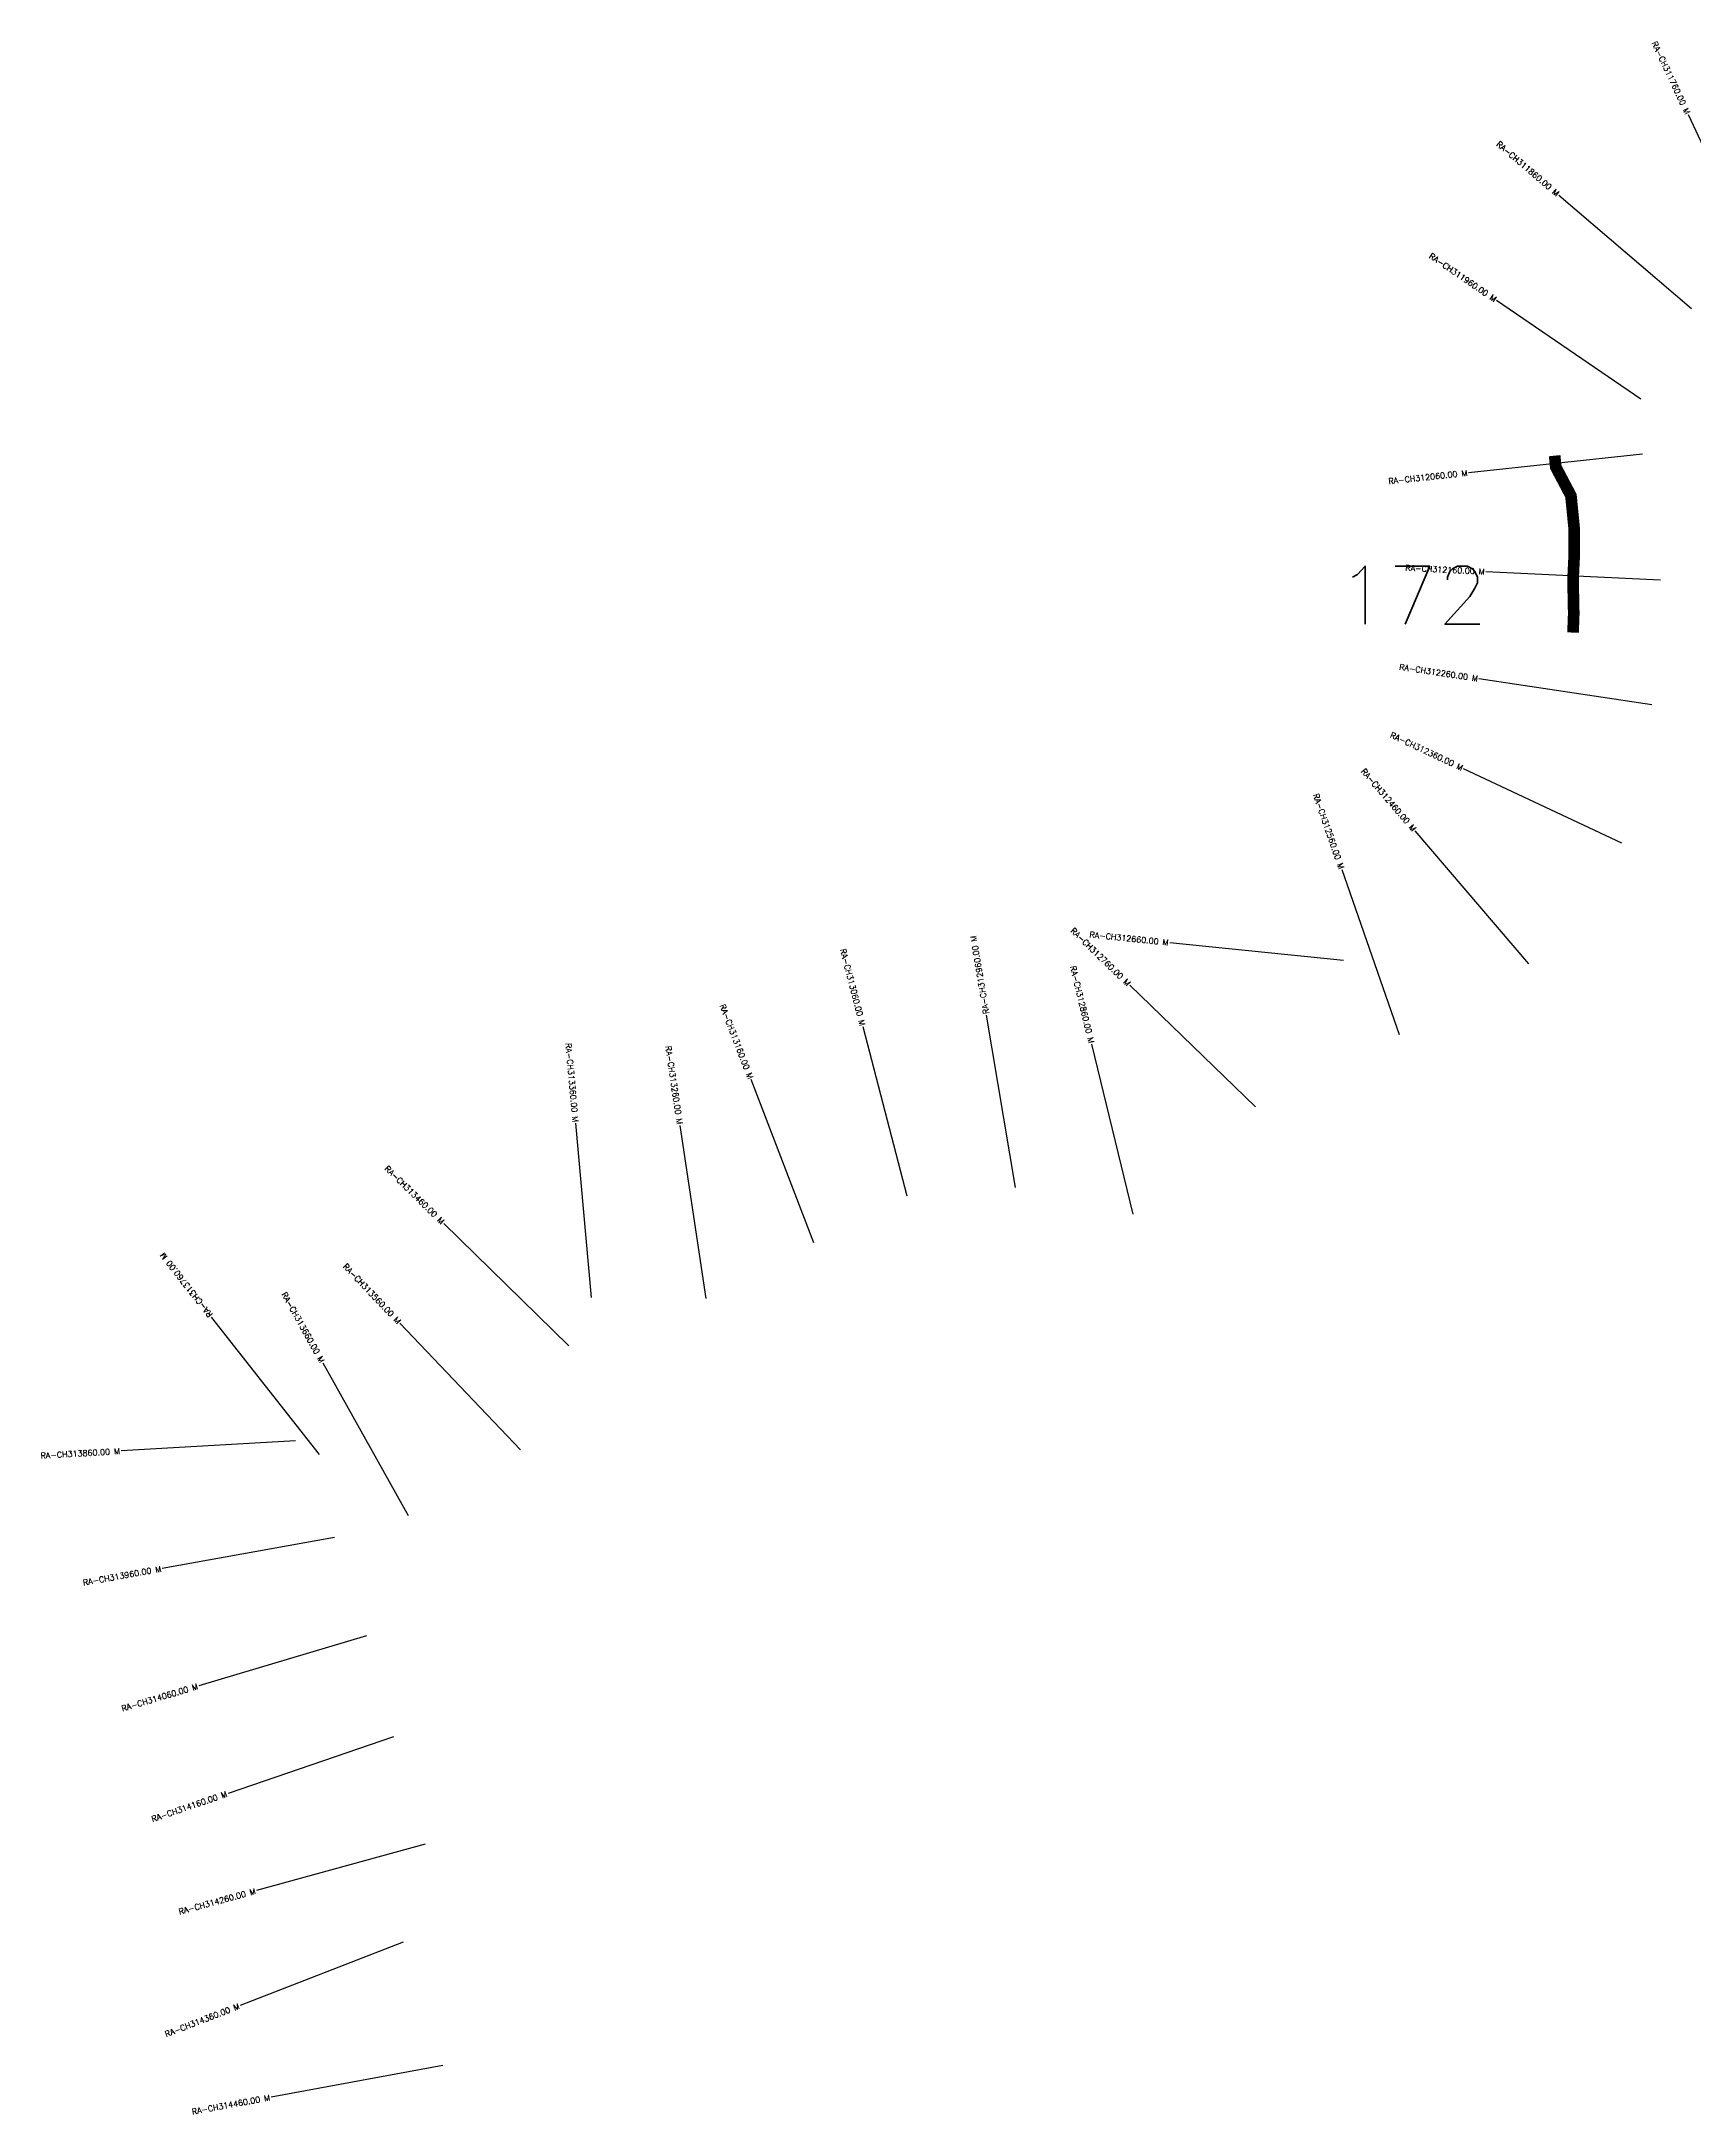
# Model space of a CAD drawing. Header units: metres. Extents: x 285237 to 290910, y 2005434 to 2009716.
# Drawn here: x 285237 to 286656, y 2005434 to 2007213 of the extents above; entities that cross this region are included whole.
import ezdxf
from ezdxf.enums import TextEntityAlignment as Align

# ---------------------------------------------------------------- set-up
doc = ezdxf.new("R2010")
doc.units = ezdxf.units.M
doc.header["$MEASUREMENT"] = 0
for name, color, linetype in [('ARTIFICIALLY PROTECTED', 4, 'Continuous'), ('CS', 134, 'Continuous'), ('CSMark', 6, 'Continuous')]:
    doc.layers.add(name, color=color, linetype=linetype)
doc.styles.get("Standard").update_dxf_attribs({"font": 'simplex.shx'})

msp = doc.modelspace()

# ---------------------------------------------------------------- linework, layer by layer
at = {"layer": 'ARTIFICIALLY PROTECTED', "const_width": 10, "flags": 128}
msp.add_lwpolyline([(286535.7, 2006857.3), (286536.7, 2006847.5), (286549.7, 2006822.9), (286552.6, 2006793.4), (286552.4, 2006769.6), (286551.5, 2006751), (286552.1, 2006721.7), (286551.5, 2006705.5)], dxfattribs=at)
at = {"layer": 'CS'}
for p, q in [((286714.1, 2007014), (286650.5, 2007149.8)), ((286653.3, 2006983.2), (286539.3, 2007080.7)), ((286609.6, 2006905.8), (286485.8, 2006990.5)), ((286611, 2006858.7), (286461.8, 2006842.7)), ((286626.5, 2006750.5), (286476.7, 2006757.7)), ((286619.1, 2006643.4), (286470.7, 2006665.8)), ((286593.3, 2006524.8), (286457.6, 2006588.7)), ((286513.6, 2006421.3), (286416, 2006535.3)), ((286402.5, 2006360.2), (286353.2, 2006501.9)), ((286354.5, 2006424.1), (286205.3, 2006439.4)), ((286278.8, 2006298.4), (286171.1, 2006402.8)), ((285979.9, 2006222), (285942.1, 2006367.2)), ((286072.9, 2006229.3), (286048.1, 2006377.3)), ((286173.8, 2006206.5), (286138.5, 2006352.3)), ((285899.9, 2006181.9), (285846, 2006321.9)), ((285709, 2006135), (285695.4, 2006284.4)), ((285807.3, 2006134.1), (285785, 2006282.5)), ((285689.5, 2006093.5), (285582.2, 2006198.4)), ((285475.6, 2006000.2), (285382.9, 2006118.1)), ((285648.1, 2006004.2), (285544.6, 2006112.8)), ((285551.8, 2005947.7), (285478.6, 2006078.7)), ((285454.9, 2006011.9), (285305.2, 2006003.2)), ((285488.3, 2005929), (285340.6, 2005902.4)), ((285515.8, 2005844.5), (285372, 2005801.7)), ((285538.9, 2005758), (285397, 2005709.4)), ((285566.1, 2005665.7), (285421.5, 2005626)), ((285547.4, 2005581.6), (285407.5, 2005527.5)), ((285581.5, 2005475.8), (285434, 2005448.6))]:
    msp.add_line(p, q, dxfattribs=at)

# ---------------------------------------------------------------- texts
at = {"insert": (286349.4, 2006762.6), "char_height": 50, "attachment_point": 1}
msp.add_mtext_dynamic_manual_height_columns('172', width=128.265, gutter_width=1, heights=[100.5], dxfattribs=at)
at = {"layer": 'CSMark'}
for s, rotation, p in [('RA-CH311760.00 M', 295.0787, (286650, 2007150.7)), ('RA-CH311860.00 M', 319.442, (286538.6, 2007081.4)), ('RA-CH311960.00 M', 325.6403, (286485, 2006991)), ('RA-CH312060.00 M', 6.1227, (286460.8, 2006842.6)), ('RA-CH312160.00 M', 357.2232, (286475.7, 2006757.8)), ('RA-CH312260.00 M', 351.3997, (286469.8, 2006666)), ('RA-CH312360.00 M', 334.7966, (286456.7, 2006589.1)), ('RA-CH312460.00 M', 310.57, (286415.4, 2006536)), ('RA-CH312560.00 M', 289.1748, (286352.9, 2006502.8)), ('RA-CH312760.00 M', 315.9063, (286170.4, 2006403.5)), ('RA-CH312660.00 M', 354.1639, (286204.3, 2006439.5)), ('RA-CH313060.00 M', 284.5999, (285941.8, 2006368.2)), ('RA-CH312860.00 M', 283.6175, (286138.2, 2006353.3)), ('RA-CH313160.00 M', 291.071, (285845.7, 2006322.8)), ('RA-CH313360.00 M', 275.2179, (285695.3, 2006285.4)), ('RA-CH313260.00 M', 278.5422, (285784.9, 2006283.5)), ('RA-CH313460.00 M', 315.6472, (285581.5, 2006199.1)), ('RA-CH313560.00 M', 313.6009, (285544, 2006113.5)), ('RA-CH313660.00 M', 299.205, (285478.1, 2006079.5)), ('RA-CH313860.00 M', 3.3289, (285304.2, 2006003.1)), ('RA-CH313960.00 M', 10.221, (285339.6, 2005902.2)), ('RA-CH314060.00 M', 16.5665, (285371, 2005801.4)), ('RA-CH314160.00 M', 18.8977, (285396, 2005709.1)), ('RA-CH314260.00 M', 15.3479, (285420.5, 2005625.7)), ('RA-CH314360.00 M', 21.1769, (285406.6, 2005527.1)), ('RA-CH314460.00 M', 10.4432, (285433, 2005448.5))]:
    msp.add_text(s, height=5, rotation=rotation, dxfattribs=at).set_placement(p, align=Align.MIDDLE_RIGHT)
for s, rotation, p in [('RA-CH312960.00 M', 99.5492, (286047.9, 2006378.2)), ('RA-CH313760.00 M', 128.172, (285382.3, 2006118.9))]:
    msp.add_text(s, height=5, rotation=rotation, dxfattribs=at).set_placement(p, align=Align.MIDDLE_LEFT)

doc.saveas('drawing.dxf')
